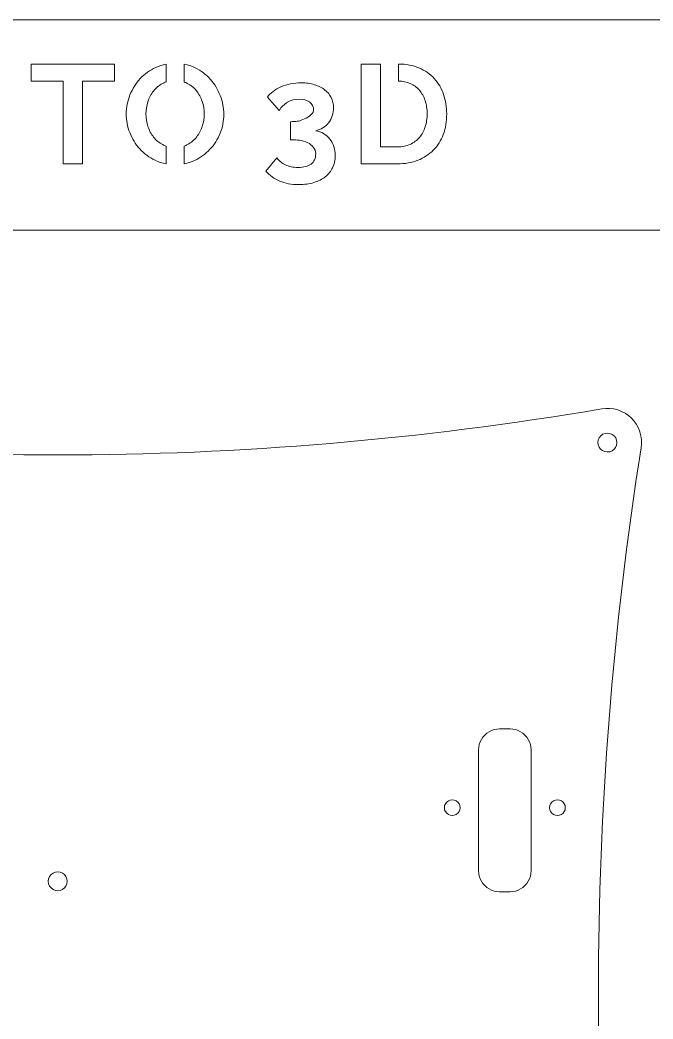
# Model space of a CAD drawing. Header units: millimetres. Extents: x -185 to 185, y -307 to 310.
# Drawn here: x -7.2 to 113.2, y -127.2 to 62.9 of the extents above; entities that cross this region are included whole.
import ezdxf

# ---------------------------------------------------------------- set-up
doc = ezdxf.new("R2010")
doc.units = ezdxf.units.MM
doc.header["$MEASUREMENT"] = 0
doc.layers.add('Layer 1', color=7, linetype='Continuous')
doc.layers.add('layer_1', color=7, linetype='Continuous')

msp = doc.modelspace()

# ---------------------------------------------------------------- linework, layer by layer
at = {"layer": 'Layer 1', "color": 250, "lineweight": 9}
msp.add_open_spline([(185.0211, -302.1421), (185.0211, -302.1421), (185.0211, 57.8579), (185.0211, 57.8579), (185.0211, 57.8579), (185.0211, 57.8579), (180.0211, 62.8579), (180.0211, 62.8579), (180.0211, 62.8579), (180.0211, 62.8579), (-179.9789, 62.8579), (-179.9789, 62.8579), (-179.9789, 62.8579), (-179.9789, 62.8579), (-184.9789, 57.8579), (-184.9789, 57.8579), (-184.9789, 57.8579), (-184.9789, 57.8579), (-184.9789, -302.3338), (-184.9789, -302.3338), (-184.9789, -302.3338), (-184.9789, -302.3338), (-179.9789, -307.1421), (-179.9789, -307.1421), (-179.9789, -307.1421), (-179.9789, -307.1421), (-159.9789, -307.1421), (-159.9789, -307.1421), (-159.9789, -307.1421), (-159.9789, -307.1421), (-157.9789, -305.1421), (-157.9789, -305.1421), (-157.9789, -305.1421), (-157.9789, -305.1421), (158.0211, -305.1421), (158.0211, -305.1421), (158.0211, -305.1421), (158.0211, -305.1421), (160.0211, -307.1421), (160.0211, -307.1421), (160.0211, -307.1421), (160.0211, -307.1421), (180.0211, -307.1421), (180.0211, -307.1421), (180.0211, -307.1421), (180.0211, -307.1421), (185.0211, -302.1421), (185.0211, -302.1421), (185.0211, -302.1421), (185.0211, -302.1421), (185.0211, -302.1421), (185.0211, -302.1421)], degree=3, knots=[0, 0, 0, 0, 0.07142857, 0.07142857, 0.07142857, 0.07142857, 0.14285714, 0.14285714, 0.14285714, 0.14285714, 0.21428571, 0.21428571, 0.21428571, 0.21428571, 0.28571429, 0.28571429, 0.28571429, 0.28571429, 0.35714286, 0.35714286, 0.35714286, 0.35714286, 0.42857143, 0.42857143, 0.42857143, 0.42857143, 0.5, 0.5, 0.5, 0.5, 0.57142857, 0.57142857, 0.57142857, 0.57142857, 0.64285714, 0.64285714, 0.64285714, 0.64285714, 0.71428571, 0.71428571, 0.71428571, 0.71428571, 0.78571429, 0.78571429, 0.78571429, 0.78571429, 0.85714286, 0.85714286, 0.85714286, 0.85714286, 1, 1, 1, 1], dxfattribs=at)
at = {"layer": 'layer_1', "color": 250, "lineweight": 9}
for points, knots in [([(10.7242, 51.241), (10.7242, 51.241), (4.6476, 51.241), (4.6476, 51.241), (4.6476, 51.241), (4.6476, 51.241), (4.6476, 35.4737), (4.6476, 35.4737), (4.6476, 35.4737), (4.6476, 35.4737), (0.9801, 35.4737), (0.9801, 35.4737), (0.9801, 35.4737), (0.9801, 35.4737), (0.9801, 51.241), (0.9801, 51.241), (0.9801, 51.241), (0.9801, 51.241), (-5.0966, 51.241), (-5.0966, 51.241), (-5.0966, 51.241), (-5.0966, 51.241), (-5.0966, 54.4801), (-5.0966, 54.4801), (-5.0966, 54.4801), (-5.0966, 54.4801), (10.7242, 54.4801), (10.7242, 54.4801), (10.7242, 54.4801), (10.7242, 54.4801), (10.7242, 51.241), (10.7242, 51.241)], [0, 0, 0, 0, 0.11111111, 0.11111111, 0.11111111, 0.11111111, 0.22222222, 0.22222222, 0.22222222, 0.22222222, 0.33333333, 0.33333333, 0.33333333, 0.33333333, 0.44444444, 0.44444444, 0.44444444, 0.44444444, 0.55555556, 0.55555556, 0.55555556, 0.55555556, 0.66666667, 0.66666667, 0.66666667, 0.66666667, 0.77777778, 0.77777778, 0.77777778, 0.77777778, 1, 1, 1, 1]), ([(20.5495, 35.484), (19.8052, 35.6166), (19.1045, 35.8407), (18.4472, 36.1564), (18.4472, 36.1564), (17.314, 36.7007), (16.3413, 37.4234), (15.5293, 38.3247), (15.5293, 38.3247), (14.7173, 39.2259), (14.0882, 40.2565), (13.6421, 41.4165), (13.6421, 41.4165), (13.1959, 42.5765), (12.9728, 43.7633), (12.9728, 44.9769), (12.9728, 44.9769), (12.9728, 46.244), (13.2093, 47.4576), (13.6823, 48.6176), (13.6823, 48.6176), (14.1552, 49.7776), (14.8065, 50.8038), (15.6364, 51.6961), (15.6364, 51.6961), (16.4662, 52.5884), (17.4523, 53.2978), (18.5944, 53.8243), (18.5944, 53.8243), (19.2169, 54.1113), (19.8687, 54.3201), (20.5495, 54.4506), (20.5495, 54.4506), (20.5495, 54.4506), (20.5495, 51.0582), (20.5495, 51.0582), (20.5495, 51.0582), (20.3169, 50.9803), (20.0935, 50.8851), (19.8794, 50.7725), (19.8794, 50.7725), (19.1834, 50.4067), (18.6034, 49.9248), (18.1394, 49.327), (18.1394, 49.327), (17.6754, 48.7291), (17.3229, 48.0509), (17.082, 47.2925), (17.082, 47.2925), (16.841, 46.534), (16.7206, 45.7622), (16.7206, 44.9769), (16.7206, 44.9769), (16.7206, 44.156), (16.8455, 43.3618), (17.0954, 42.5944), (17.0954, 42.5944), (17.3452, 41.827), (17.7066, 41.1489), (18.1795, 40.56), (18.1795, 40.56), (18.6525, 39.971), (19.2325, 39.4981), (19.9196, 39.1411), (19.9196, 39.1411), (20.1215, 39.0362), (20.3314, 38.9468), (20.5495, 38.8727), (20.5495, 38.8727), (20.5495, 38.8727), (20.5495, 35.484), (20.5495, 35.484)], [0, 0, 0, 0, 0.05263158, 0.05263158, 0.05263158, 0.05263158, 0.10526316, 0.10526316, 0.10526316, 0.10526316, 0.15789474, 0.15789474, 0.15789474, 0.15789474, 0.21052632, 0.21052632, 0.21052632, 0.21052632, 0.26315789, 0.26315789, 0.26315789, 0.26315789, 0.31578947, 0.31578947, 0.31578947, 0.31578947, 0.36842105, 0.36842105, 0.36842105, 0.36842105, 0.42105263, 0.42105263, 0.42105263, 0.42105263, 0.47368421, 0.47368421, 0.47368421, 0.47368421, 0.52631579, 0.52631579, 0.52631579, 0.52631579, 0.57894737, 0.57894737, 0.57894737, 0.57894737, 0.63157895, 0.63157895, 0.63157895, 0.63157895, 0.68421053, 0.68421053, 0.68421053, 0.68421053, 0.73684211, 0.73684211, 0.73684211, 0.73684211, 0.78947368, 0.78947368, 0.78947368, 0.78947368, 0.84210526, 0.84210526, 0.84210526, 0.84210526, 0.89473684, 0.89473684, 0.89473684, 0.89473684, 1, 1, 1, 1]), ([(23.9915, 54.4637), (24.7267, 54.3265), (25.4217, 54.0955), (26.0765, 53.7707), (26.0765, 53.7707), (27.2098, 53.2086), (28.1779, 52.4724), (28.9811, 51.5622), (28.9811, 51.5622), (29.7841, 50.6521), (30.4088, 49.617), (30.8549, 48.457), (30.8549, 48.457), (31.3011, 47.297), (31.5242, 46.1191), (31.5242, 44.9234), (31.5242, 44.9234), (31.5242, 43.6563), (31.2922, 42.4472), (30.8281, 41.2961), (30.8281, 41.2961), (30.3642, 40.145), (29.7217, 39.1278), (28.9007, 38.2443), (28.9007, 38.2443), (28.0798, 37.361), (27.0983, 36.656), (25.9561, 36.1296), (25.9561, 36.1296), (25.3307, 35.8413), (24.6758, 35.632), (23.9915, 35.5015), (23.9915, 35.5015), (23.9915, 35.5015), (23.9915, 38.877), (23.9915, 38.877), (23.9915, 38.877), (24.2137, 38.9534), (24.4269, 39.0458), (24.631, 39.1545), (24.631, 39.1545), (25.3181, 39.5204), (25.8981, 40.0067), (26.371, 40.6135), (26.371, 40.6135), (26.8439, 41.2202), (27.2009, 41.9029), (27.4418, 42.6614), (27.4418, 42.6614), (27.6827, 43.4198), (27.8032, 44.1917), (27.8032, 44.9769), (27.8032, 44.9769), (27.8032, 45.7978), (27.6738, 46.592), (27.415, 47.3594), (27.415, 47.3594), (27.1563, 48.1268), (26.7904, 48.805), (26.3175, 49.3939), (26.3175, 49.3939), (25.8446, 49.9828), (25.2646, 50.4513), (24.5775, 50.7993), (24.5775, 50.7993), (24.3886, 50.895), (24.1932, 50.9775), (23.9915, 51.0469), (23.9915, 51.0469), (23.9915, 51.0469), (23.9915, 54.4637), (23.9915, 54.4637)], [0, 0, 0, 0, 0.05263158, 0.05263158, 0.05263158, 0.05263158, 0.10526316, 0.10526316, 0.10526316, 0.10526316, 0.15789474, 0.15789474, 0.15789474, 0.15789474, 0.21052632, 0.21052632, 0.21052632, 0.21052632, 0.26315789, 0.26315789, 0.26315789, 0.26315789, 0.31578947, 0.31578947, 0.31578947, 0.31578947, 0.36842105, 0.36842105, 0.36842105, 0.36842105, 0.42105263, 0.42105263, 0.42105263, 0.42105263, 0.47368421, 0.47368421, 0.47368421, 0.47368421, 0.52631579, 0.52631579, 0.52631579, 0.52631579, 0.57894737, 0.57894737, 0.57894737, 0.57894737, 0.63157895, 0.63157895, 0.63157895, 0.63157895, 0.68421053, 0.68421053, 0.68421053, 0.68421053, 0.73684211, 0.73684211, 0.73684211, 0.73684211, 0.78947368, 0.78947368, 0.78947368, 0.78947368, 0.84210526, 0.84210526, 0.84210526, 0.84210526, 0.89473684, 0.89473684, 0.89473684, 0.89473684, 1, 1, 1, 1]), ([(57.6512, 35.4737), (57.6512, 35.4737), (57.6512, 54.4801), (57.6512, 54.4801), (57.6512, 54.4801), (57.6512, 54.4801), (61.3455, 54.4801), (61.3455, 54.4801), (61.3455, 54.4801), (61.3455, 54.4801), (61.3455, 51.241), (61.3455, 51.241), (61.3455, 51.241), (61.3455, 51.241), (61.3455, 50.8073), (61.3455, 50.8073), (61.3455, 50.8073), (61.3455, 50.8073), (61.3455, 38.7128), (61.3455, 38.7128), (61.3455, 38.7128), (61.3455, 38.7128), (64.5578, 38.7128), (64.5578, 38.7128), (64.5578, 38.7128), (65.468, 38.7128), (66.2755, 38.8735), (66.9804, 39.1947), (66.9804, 39.1947), (67.6854, 39.5159), (68.2743, 39.9576), (68.7473, 40.5197), (68.7473, 40.5197), (69.2202, 41.082), (69.5815, 41.7467), (69.8314, 42.5141), (69.8314, 42.5141), (70.0813, 43.2815), (70.2062, 44.1113), (70.2062, 45.0037), (70.2062, 45.0037), (70.2062, 45.9138), (70.0813, 46.7527), (69.8314, 47.5201), (69.8314, 47.5201), (69.5815, 48.2875), (69.2157, 48.9477), (68.7339, 49.501), (68.7339, 49.501), (68.252, 50.0542), (67.6586, 50.4825), (66.9537, 50.7859), (66.9537, 50.7859), (66.3098, 51.063), (65.5877, 51.2135), (64.7875, 51.2375), (64.7875, 51.2375), (64.7875, 51.2375), (64.7875, 54.4783), (64.7875, 54.4783), (64.7875, 54.4783), (66.245, 54.4547), (67.5292, 54.2055), (68.6401, 53.7306), (68.6401, 53.7306), (69.8091, 53.2309), (70.7862, 52.5527), (71.5715, 51.6961), (71.5715, 51.6961), (72.3567, 50.8395), (72.9456, 49.8356), (73.3383, 48.6845), (73.3383, 48.6845), (73.7309, 47.5334), (73.9272, 46.3065), (73.9272, 45.0037), (73.9272, 45.0037), (73.9272, 43.5582), (73.7086, 42.2509), (73.2713, 41.082), (73.2713, 41.082), (72.8341, 39.913), (72.205, 38.9136), (71.3841, 38.0838), (71.3841, 38.0838), (70.5632, 37.2539), (69.5771, 36.6114), (68.426, 36.1564), (68.426, 36.1564), (67.2749, 35.7013), (65.9855, 35.4737), (64.5578, 35.4737), (64.5578, 35.4737), (64.5578, 35.4737), (57.6512, 35.4737), (57.6512, 35.4737)], [0, 0, 0, 0, 0.04, 0.04, 0.04, 0.04, 0.08, 0.08, 0.08, 0.08, 0.12, 0.12, 0.12, 0.12, 0.16, 0.16, 0.16, 0.16, 0.2, 0.2, 0.2, 0.2, 0.24, 0.24, 0.24, 0.24, 0.28, 0.28, 0.28, 0.28, 0.32, 0.32, 0.32, 0.32, 0.36, 0.36, 0.36, 0.36, 0.4, 0.4, 0.4, 0.4, 0.44, 0.44, 0.44, 0.44, 0.48, 0.48, 0.48, 0.48, 0.52, 0.52, 0.52, 0.52, 0.56, 0.56, 0.56, 0.56, 0.6, 0.6, 0.6, 0.6, 0.64, 0.64, 0.64, 0.64, 0.68, 0.68, 0.68, 0.68, 0.72, 0.72, 0.72, 0.72, 0.76, 0.76, 0.76, 0.76, 0.8, 0.8, 0.8, 0.8, 0.84, 0.84, 0.84, 0.84, 0.88, 0.88, 0.88, 0.88, 0.92, 0.92, 0.92, 0.92, 1, 1, 1, 1]), ([(49.0046, 41.7913), (50.1111, 41.595), (51.0079, 41.0641), (51.695, 40.1985), (51.695, 40.1985), (52.3821, 39.333), (52.7256, 38.2756), (52.7256, 37.0263), (52.7256, 37.0263), (52.7256, 36.1875), (52.5606, 35.4291), (52.2304, 34.7509), (52.2304, 34.7509), (51.9002, 34.0728), (51.4362, 33.4972), (50.8383, 33.0243), (50.8383, 33.0243), (50.2405, 32.5514), (49.5133, 32.1855), (48.6566, 31.9267), (48.6566, 31.9267), (47.8, 31.668), (46.8363, 31.5386), (45.7655, 31.5386), (45.7655, 31.5386), (44.4092, 31.5386), (43.209, 31.7572), (42.1651, 32.1945), (42.1651, 32.1945), (41.121, 32.6317), (40.251, 33.2697), (39.555, 34.1084), (39.555, 34.1084), (39.555, 34.1084), (41.5895, 36.6516), (41.5895, 36.6516), (41.5895, 36.6516), (42.0535, 36.0626), (42.6067, 35.6076), (43.2492, 35.2864), (43.2492, 35.2864), (43.8917, 34.9651), (44.6947, 34.8045), (45.6585, 34.8045), (45.6585, 34.8045), (46.7471, 34.8045), (47.5769, 35.0186), (48.148, 35.4469), (48.148, 35.4469), (48.7191, 35.8753), (49.0046, 36.5355), (49.0046, 37.4279), (49.0046, 37.4279), (49.0046, 38.3559), (48.2605, 39.1021), (47.5248, 39.4817), (47.5248, 39.4817), (46.3562, 40.0845), (45.5726, 40.0242), (44.2476, 40.0242), (44.2476, 40.0242), (44.2476, 40.0242), (44.2414, 43.4915), (44.2414, 43.4915), (44.2414, 43.4915), (45.3007, 43.5943), (45.6465, 43.4777), (46.5869, 43.9142), (46.5869, 43.9142), (47.2943, 44.2425), (48.4948, 44.8081), (48.5764, 45.6193), (48.5764, 45.6193), (48.6496, 46.3474), (48.3265, 46.8954), (47.8268, 47.2523), (47.8268, 47.2523), (47.3271, 47.6093), (46.6757, 47.7877), (45.8726, 47.7877), (45.8726, 47.7877), (45.0517, 47.7877), (44.3155, 47.6003), (43.6641, 47.2256), (43.6641, 47.2256), (43.0127, 46.8508), (42.4818, 46.3243), (42.0713, 45.6461), (42.0713, 45.6461), (42.0713, 45.6461), (39.8227, 48.1625), (39.8227, 48.1625), (39.8227, 48.1625), (40.0904, 48.573), (40.4473, 48.9433), (40.8935, 49.2735), (40.8935, 49.2735), (41.3396, 49.6036), (41.8438, 49.8891), (42.406, 50.13), (42.406, 50.13), (42.9681, 50.371), (43.5794, 50.5584), (44.2397, 50.6922), (44.2397, 50.6922), (44.9, 50.8261), (45.5782, 50.893), (46.2742, 50.893), (46.2742, 50.893), (47.1843, 50.893), (48.0142, 50.777), (48.7637, 50.545), (48.7637, 50.545), (49.5133, 50.313), (50.1602, 49.9918), (50.7045, 49.5812), (50.7045, 49.5812), (51.2489, 49.1708), (51.6682, 48.6756), (51.9627, 48.0955), (51.9627, 48.0955), (52.2571, 47.5156), (52.4044, 46.8686), (52.4044, 46.1548), (52.4044, 46.1548), (52.4044, 45.6193), (52.324, 45.1108), (52.1635, 44.6289), (52.1635, 44.6289), (52.0028, 44.1471), (51.7709, 43.7098), (51.4675, 43.3172), (51.4675, 43.3172), (51.164, 42.9246), (50.8027, 42.5944), (50.3833, 42.3267), (50.3833, 42.3267), (49.9639, 42.059), (49.5043, 41.8805), (49.0046, 41.7913)], [0, 0, 0, 0, 0.02777778, 0.02777778, 0.02777778, 0.02777778, 0.05555556, 0.05555556, 0.05555556, 0.05555556, 0.08333333, 0.08333333, 0.08333333, 0.08333333, 0.11111111, 0.11111111, 0.11111111, 0.11111111, 0.13888889, 0.13888889, 0.13888889, 0.13888889, 0.16666667, 0.16666667, 0.16666667, 0.16666667, 0.19444444, 0.19444444, 0.19444444, 0.19444444, 0.22222222, 0.22222222, 0.22222222, 0.22222222, 0.25, 0.25, 0.25, 0.25, 0.27777778, 0.27777778, 0.27777778, 0.27777778, 0.30555556, 0.30555556, 0.30555556, 0.30555556, 0.33333333, 0.33333333, 0.33333333, 0.33333333, 0.36111111, 0.36111111, 0.36111111, 0.36111111, 0.38888889, 0.38888889, 0.38888889, 0.38888889, 0.41666667, 0.41666667, 0.41666667, 0.41666667, 0.44444444, 0.44444444, 0.44444444, 0.44444444, 0.47222222, 0.47222222, 0.47222222, 0.47222222, 0.5, 0.5, 0.5, 0.5, 0.52777778, 0.52777778, 0.52777778, 0.52777778, 0.55555556, 0.55555556, 0.55555556, 0.55555556, 0.58333333, 0.58333333, 0.58333333, 0.58333333, 0.61111111, 0.61111111, 0.61111111, 0.61111111, 0.63888889, 0.63888889, 0.63888889, 0.63888889, 0.66666667, 0.66666667, 0.66666667, 0.66666667, 0.69444444, 0.69444444, 0.69444444, 0.69444444, 0.72222222, 0.72222222, 0.72222222, 0.72222222, 0.75, 0.75, 0.75, 0.75, 0.77777778, 0.77777778, 0.77777778, 0.77777778, 0.80555556, 0.80555556, 0.80555556, 0.80555556, 0.83333333, 0.83333333, 0.83333333, 0.83333333, 0.86111111, 0.86111111, 0.86111111, 0.86111111, 0.88888889, 0.88888889, 0.88888889, 0.88888889, 0.91666667, 0.91666667, 0.91666667, 0.91666667, 0.94444444, 0.94444444, 0.94444444, 0.94444444, 1, 1, 1, 1]), ([(130.0211, -262.1421), (130.0211, -262.1421), (125.0211, -267.1421), (125.0211, -267.1421), (125.0211, -267.1421), (125.0211, -267.1421), (95.0211, -267.1421), (95.0211, -267.1421), (95.0211, -267.1421), (95.0211, -267.1421), (90.0211, -272.1421), (90.0211, -272.1421), (90.0211, -272.1421), (90.0211, -272.1421), (90.0211, -287.2076), (90.0211, -287.2076), (90.0211, -287.2076), (90.0211, -287.2076), (89.8591, -288.4384), (89.8591, -288.4384), (89.8591, -288.4384), (89.8591, -288.4384), (89.3587, -289.6464), (89.3587, -289.6464), (89.3587, -289.6464), (89.3587, -289.6464), (88.5627, -290.6837), (88.5627, -290.6837), (88.5627, -290.6837), (88.5627, -290.6837), (87.5254, -291.4797), (87.5254, -291.4797), (87.5254, -291.4797), (87.5254, -291.4797), (86.3174, -291.98), (86.3174, -291.98), (86.3174, -291.98), (86.3174, -291.98), (85.0211, -292.1507), (85.0211, -292.1507), (85.0211, -292.1507), (85.0211, -292.1507), (83.7248, -291.98), (83.7248, -291.98), (83.7248, -291.98), (83.7248, -291.98), (82.5168, -291.4797), (82.5168, -291.4797), (82.5168, -291.4797), (82.5168, -291.4797), (81.4795, -290.6837), (81.4795, -290.6837), (81.4795, -290.6837), (81.4795, -290.6837), (80.6835, -289.6464), (80.6835, -289.6464), (80.6835, -289.6464), (80.6835, -289.6464), (80.1831, -288.4384), (80.1831, -288.4384), (80.1831, -288.4384), (80.1831, -288.4384), (80.0211, -287.2076), (80.0211, -287.2076), (80.0211, -287.2076), (80.0211, -287.2076), (80.0211, -272.1421), (80.0211, -272.1421), (80.0211, -272.1421), (80.0211, -272.1421), (75.0211, -267.1421), (75.0211, -267.1421), (75.0211, -267.1421), (75.0211, -267.1421), (30.0211, -267.1421), (30.0211, -267.1421), (30.0211, -267.1421), (30.0211, -267.1421), (5.0211, -292.1421), (5.0211, -292.1421), (5.0211, -292.1421), (5.0211, -292.1421), (-4.9789, -292.1421), (-4.9789, -292.1421), (-4.9789, -292.1421), (-4.9789, -292.1421), (-29.9789, -267.1421), (-29.9789, -267.1421), (-29.9789, -267.1421), (-29.9789, -267.1421), (-74.9789, -267.1421), (-74.9789, -267.1421), (-74.9789, -267.1421), (-74.9789, -267.1421), (-79.9789, -272.1421), (-79.9789, -272.1421), (-79.9789, -272.1421), (-79.9789, -272.1421), (-79.9789, -287.2076), (-79.9789, -287.2076), (-79.9789, -287.2076), (-79.9789, -287.2076), (-80.1409, -288.4384), (-80.1409, -288.4384), (-80.1409, -288.4384), (-80.1409, -288.4384), (-80.6413, -289.6464), (-80.6413, -289.6464), (-80.6413, -289.6464), (-80.6413, -289.6464), (-81.4372, -290.6837), (-81.4372, -290.6837), (-81.4372, -290.6837), (-81.4372, -290.6837), (-82.4746, -291.4797), (-82.4746, -291.4797), (-82.4746, -291.4797), (-82.4746, -291.4797), (-83.6825, -291.98), (-83.6825, -291.98), (-83.6825, -291.98), (-83.6825, -291.98), (-84.9789, -292.1507), (-84.9789, -292.1507), (-84.9789, -292.1507), (-84.9789, -292.1507), (-86.2752, -291.98), (-86.2752, -291.98), (-86.2752, -291.98), (-86.2752, -291.98), (-87.4832, -291.4797), (-87.4832, -291.4797), (-87.4832, -291.4797), (-87.4832, -291.4797), (-88.5205, -290.6837), (-88.5205, -290.6837), (-88.5205, -290.6837), (-88.5205, -290.6837), (-89.3165, -289.6464), (-89.3165, -289.6464), (-89.3165, -289.6464), (-89.3165, -289.6464), (-89.8168, -288.4384), (-89.8168, -288.4384), (-89.8168, -288.4384), (-89.8168, -288.4384), (-89.9789, -287.2076), (-89.9789, -287.2076), (-89.9789, -287.2076), (-89.9789, -287.2076), (-89.9789, -272.1421), (-89.9789, -272.1421), (-89.9789, -272.1421), (-89.9789, -272.1421), (-94.9789, -267.1421), (-94.9789, -267.1421), (-94.9789, -267.1421), (-94.9789, -267.1421), (-124.9789, -267.1421), (-124.9789, -267.1421), (-124.9789, -267.1421), (-124.9789, -267.1421), (-129.9789, -262.1421), (-129.9789, -262.1421), (-129.9789, -262.1421), (-129.9789, -262.1421), (-129.9789, 17.8579), (-129.9789, 17.8579), (-129.9789, 17.8579), (-129.9789, 17.8579), (-124.9789, 22.8579), (-124.9789, 22.8579), (-124.9789, 22.8579), (-124.9789, 22.8579), (125.0211, 22.8579), (125.0211, 22.8579), (125.0211, 22.8579), (125.0211, 22.8579), (130.0211, 17.8579), (130.0211, 17.8579), (130.0211, 17.8579), (130.0211, 17.8579), (130.0211, -262.1421), (130.0211, -262.1421), (130.0211, -262.1421), (130.0211, -262.1421), (130.0211, -262.1421), (130.0211, -262.1421)], [0, 0, 0, 0, 0.02083333, 0.02083333, 0.02083333, 0.02083333, 0.04166667, 0.04166667, 0.04166667, 0.04166667, 0.0625, 0.0625, 0.0625, 0.0625, 0.08333333, 0.08333333, 0.08333333, 0.08333333, 0.10416667, 0.10416667, 0.10416667, 0.10416667, 0.125, 0.125, 0.125, 0.125, 0.14583333, 0.14583333, 0.14583333, 0.14583333, 0.16666667, 0.16666667, 0.16666667, 0.16666667, 0.1875, 0.1875, 0.1875, 0.1875, 0.20833333, 0.20833333, 0.20833333, 0.20833333, 0.22916667, 0.22916667, 0.22916667, 0.22916667, 0.25, 0.25, 0.25, 0.25, 0.27083333, 0.27083333, 0.27083333, 0.27083333, 0.29166667, 0.29166667, 0.29166667, 0.29166667, 0.3125, 0.3125, 0.3125, 0.3125, 0.33333333, 0.33333333, 0.33333333, 0.33333333, 0.35416667, 0.35416667, 0.35416667, 0.35416667, 0.375, 0.375, 0.375, 0.375, 0.39583333, 0.39583333, 0.39583333, 0.39583333, 0.41666667, 0.41666667, 0.41666667, 0.41666667, 0.4375, 0.4375, 0.4375, 0.4375, 0.45833333, 0.45833333, 0.45833333, 0.45833333, 0.47916667, 0.47916667, 0.47916667, 0.47916667, 0.5, 0.5, 0.5, 0.5, 0.52083333, 0.52083333, 0.52083333, 0.52083333, 0.54166667, 0.54166667, 0.54166667, 0.54166667, 0.5625, 0.5625, 0.5625, 0.5625, 0.58333333, 0.58333333, 0.58333333, 0.58333333, 0.60416667, 0.60416667, 0.60416667, 0.60416667, 0.625, 0.625, 0.625, 0.625, 0.64583333, 0.64583333, 0.64583333, 0.64583333, 0.66666667, 0.66666667, 0.66666667, 0.66666667, 0.6875, 0.6875, 0.6875, 0.6875, 0.70833333, 0.70833333, 0.70833333, 0.70833333, 0.72916667, 0.72916667, 0.72916667, 0.72916667, 0.75, 0.75, 0.75, 0.75, 0.77083333, 0.77083333, 0.77083333, 0.77083333, 0.79166667, 0.79166667, 0.79166667, 0.79166667, 0.8125, 0.8125, 0.8125, 0.8125, 0.83333333, 0.83333333, 0.83333333, 0.83333333, 0.85416667, 0.85416667, 0.85416667, 0.85416667, 0.875, 0.875, 0.875, 0.875, 0.89583333, 0.89583333, 0.89583333, 0.89583333, 0.91666667, 0.91666667, 0.91666667, 0.91666667, 0.9375, 0.9375, 0.9375, 0.9375, 0.95833333, 0.95833333, 0.95833333, 0.95833333, 1, 1, 1, 1]), ([(110.9197, -225.5295), (100.0595, -156.9752), (100.0617, -87.118), (110.9197, -18.5634), (110.9197, -18.5634), (111.2471, -16.494), (110.5589, -14.3951), (109.0683, -12.9228), (109.0683, -12.9228), (107.5777, -11.4504), (105.4711, -10.7862), (103.4058, -11.1391), (103.4058, -11.1391), (34.9642, -22.8252), (-34.986, -22.8157), (-103.4258, -11.1186), (-103.4258, -11.1186), (-105.5097, -10.7628), (-107.6349, -11.4407), (-109.1264, -12.9388), (-109.1264, -12.9388), (-110.618, -14.4369), (-111.2885, -16.5645), (-110.9236, -18.6467), (-110.9236, -18.6467), (-98.9461, -87.0448), (-98.9488, -157.0268), (-110.9236, -225.4253), (-110.9236, -225.4253), (-111.2874, -227.5056), (-110.6199, -229.6314), (-109.1308, -231.1289), (-109.1308, -231.1289), (-107.6417, -232.6264), (-105.5202, -233.3078), (-103.4379, -232.9555), (-103.4379, -232.9555), (-34.9793, -221.3859), (34.9576, -221.3884), (103.4167, -232.9555), (103.4167, -232.9555), (105.4807, -233.304), (107.5847, -232.6389), (109.0722, -231.1662), (109.0722, -231.1662), (110.5597, -229.6935), (111.2475, -227.5968), (110.9197, -225.5295), (110.9197, -225.5295), (110.9197, -225.5295), (110.9197, -225.5295), (110.9197, -225.5295)], [0, 0, 0, 0, 0.07142857, 0.07142857, 0.07142857, 0.07142857, 0.14285714, 0.14285714, 0.14285714, 0.14285714, 0.21428571, 0.21428571, 0.21428571, 0.21428571, 0.28571429, 0.28571429, 0.28571429, 0.28571429, 0.35714286, 0.35714286, 0.35714286, 0.35714286, 0.42857143, 0.42857143, 0.42857143, 0.42857143, 0.5, 0.5, 0.5, 0.5, 0.57142857, 0.57142857, 0.57142857, 0.57142857, 0.64285714, 0.64285714, 0.64285714, 0.64285714, 0.71428571, 0.71428571, 0.71428571, 0.71428571, 0.78571429, 0.78571429, 0.78571429, 0.78571429, 0.85714286, 0.85714286, 0.85714286, 0.85714286, 1, 1, 1, 1]), ([(106.0685, -16.6639), (106.0685, -16.6639), (106.2435, -17.1), (106.2435, -17.1), (106.2435, -17.1), (106.2435, -17.1), (106.2996, -17.5666), (106.2996, -17.5666), (106.2996, -17.5666), (106.2996, -17.5666), (106.233, -18.0317), (106.233, -18.0317), (106.233, -18.0317), (106.233, -18.0317), (106.0484, -18.4638), (106.0484, -18.4638), (106.0484, -18.4638), (106.0484, -18.4638), (105.7582, -18.8334), (105.7582, -18.8334), (105.7582, -18.8334), (105.7582, -18.8334), (105.3822, -19.1153), (105.3822, -19.1153), (105.3822, -19.1153), (105.3822, -19.1153), (104.9461, -19.2902), (104.9461, -19.2902), (104.9461, -19.2902), (104.9461, -19.2902), (104.4796, -19.3463), (104.4796, -19.3463), (104.4796, -19.3463), (104.4796, -19.3463), (104.0144, -19.2798), (104.0144, -19.2798), (104.0144, -19.2798), (104.0144, -19.2798), (103.5823, -19.0951), (103.5823, -19.0951), (103.5823, -19.0951), (103.5823, -19.0951), (103.2128, -18.8049), (103.2128, -18.8049), (103.2128, -18.8049), (103.2128, -18.8049), (102.9309, -18.429), (102.9309, -18.429), (102.9309, -18.429), (102.9309, -18.429), (102.7559, -17.9929), (102.7559, -17.9929), (102.7559, -17.9929), (102.7559, -17.9929), (102.6998, -17.5263), (102.6998, -17.5263), (102.6998, -17.5263), (102.6998, -17.5263), (102.7664, -17.0612), (102.7664, -17.0612), (102.7664, -17.0612), (102.7664, -17.0612), (102.951, -16.6291), (102.951, -16.6291), (102.951, -16.6291), (102.951, -16.6291), (103.2412, -16.2595), (103.2412, -16.2595), (103.2412, -16.2595), (103.2412, -16.2595), (103.6172, -15.9776), (103.6172, -15.9776), (103.6172, -15.9776), (103.6172, -15.9776), (104.0533, -15.8027), (104.0533, -15.8027), (104.0533, -15.8027), (104.0533, -15.8027), (104.5198, -15.7466), (104.5198, -15.7466), (104.5198, -15.7466), (104.5198, -15.7466), (104.985, -15.8131), (104.985, -15.8131), (104.985, -15.8131), (104.985, -15.8131), (105.4171, -15.9978), (105.4171, -15.9978), (105.4171, -15.9978), (105.4171, -15.9978), (105.7866, -16.288), (105.7866, -16.288), (105.7866, -16.288), (105.7866, -16.288), (106.0685, -16.6639), (106.0685, -16.6639), (106.0685, -16.6639), (106.0685, -16.6639), (106.0685, -16.6639), (106.0685, -16.6639)], [0, 0, 0, 0, 0.03846154, 0.03846154, 0.03846154, 0.03846154, 0.07692308, 0.07692308, 0.07692308, 0.07692308, 0.11538462, 0.11538462, 0.11538462, 0.11538462, 0.15384615, 0.15384615, 0.15384615, 0.15384615, 0.19230769, 0.19230769, 0.19230769, 0.19230769, 0.23076923, 0.23076923, 0.23076923, 0.23076923, 0.26923077, 0.26923077, 0.26923077, 0.26923077, 0.30769231, 0.30769231, 0.30769231, 0.30769231, 0.34615385, 0.34615385, 0.34615385, 0.34615385, 0.38461538, 0.38461538, 0.38461538, 0.38461538, 0.42307692, 0.42307692, 0.42307692, 0.42307692, 0.46153846, 0.46153846, 0.46153846, 0.46153846, 0.5, 0.5, 0.5, 0.5, 0.53846154, 0.53846154, 0.53846154, 0.53846154, 0.57692308, 0.57692308, 0.57692308, 0.57692308, 0.61538462, 0.61538462, 0.61538462, 0.61538462, 0.65384615, 0.65384615, 0.65384615, 0.65384615, 0.69230769, 0.69230769, 0.69230769, 0.69230769, 0.73076923, 0.73076923, 0.73076923, 0.73076923, 0.76923077, 0.76923077, 0.76923077, 0.76923077, 0.80769231, 0.80769231, 0.80769231, 0.80769231, 0.84615385, 0.84615385, 0.84615385, 0.84615385, 0.88461538, 0.88461538, 0.88461538, 0.88461538, 0.92307692, 0.92307692, 0.92307692, 0.92307692, 1, 1, 1, 1]), ([(88.4244, -72.8626), (88.4244, -72.8626), (88.8177, -73.2076), (88.8177, -73.2076), (88.8177, -73.2076), (88.8177, -73.2076), (89.1627, -73.601), (89.1627, -73.601), (89.1627, -73.601), (89.1627, -73.601), (89.4534, -74.0361), (89.4534, -74.0361), (89.4534, -74.0361), (89.4534, -74.0361), (89.6848, -74.5053), (89.6848, -74.5053), (89.6848, -74.5053), (89.6848, -74.5053), (89.853, -75.0008), (89.853, -75.0008), (89.853, -75.0008), (89.853, -75.0008), (89.9551, -75.514), (89.9551, -75.514), (89.9551, -75.514), (89.9551, -75.514), (89.9893, -76.0361), (89.9893, -76.0361), (89.9893, -76.0361), (89.9893, -76.0361), (89.9893, -99.0361), (89.9893, -99.0361), (89.9893, -99.0361), (89.9893, -99.0361), (89.9551, -99.5582), (89.9551, -99.5582), (89.9551, -99.5582), (89.9551, -99.5582), (89.853, -100.0713), (89.853, -100.0713), (89.853, -100.0713), (89.853, -100.0713), (89.6848, -100.5668), (89.6848, -100.5668), (89.6848, -100.5668), (89.6848, -100.5668), (89.4534, -101.0361), (89.4534, -101.0361), (89.4534, -101.0361), (89.4534, -101.0361), (89.1627, -101.4711), (89.1627, -101.4711), (89.1627, -101.4711), (89.1627, -101.4711), (88.8177, -101.8645), (88.8177, -101.8645), (88.8177, -101.8645), (88.8177, -101.8645), (88.4244, -102.2095), (88.4244, -102.2095), (88.4244, -102.2095), (88.4244, -102.2095), (87.9893, -102.5002), (87.9893, -102.5002), (87.9893, -102.5002), (87.9893, -102.5002), (87.5201, -102.7316), (87.5201, -102.7316), (87.5201, -102.7316), (87.5201, -102.7316), (87.0246, -102.8998), (87.0246, -102.8998), (87.0246, -102.8998), (87.0246, -102.8998), (86.5114, -103.0018), (86.5114, -103.0018), (86.5114, -103.0018), (86.5114, -103.0018), (85.9893, -103.0361), (85.9893, -103.0361), (85.9893, -103.0361), (85.9893, -103.0361), (83.9893, -103.0361), (83.9893, -103.0361), (83.9893, -103.0361), (83.9893, -103.0361), (83.4672, -103.0018), (83.4672, -103.0018), (83.4672, -103.0018), (83.4672, -103.0018), (82.954, -102.8998), (82.954, -102.8998), (82.954, -102.8998), (82.954, -102.8998), (82.4586, -102.7316), (82.4586, -102.7316), (82.4586, -102.7316), (82.4586, -102.7316), (81.9893, -102.5002), (81.9893, -102.5002), (81.9893, -102.5002), (81.9893, -102.5002), (81.5543, -102.2095), (81.5543, -102.2095), (81.5543, -102.2095), (81.5543, -102.2095), (81.1609, -101.8645), (81.1609, -101.8645), (81.1609, -101.8645), (81.1609, -101.8645), (80.8159, -101.4711), (80.8159, -101.4711), (80.8159, -101.4711), (80.8159, -101.4711), (80.5252, -101.0361), (80.5252, -101.0361), (80.5252, -101.0361), (80.5252, -101.0361), (80.2938, -100.5668), (80.2938, -100.5668), (80.2938, -100.5668), (80.2938, -100.5668), (80.1256, -100.0713), (80.1256, -100.0713), (80.1256, -100.0713), (80.1256, -100.0713), (80.0235, -99.5582), (80.0235, -99.5582), (80.0235, -99.5582), (80.0235, -99.5582), (79.9893, -99.0361), (79.9893, -99.0361), (79.9893, -99.0361), (79.9893, -99.0361), (79.9893, -76.0361), (79.9893, -76.0361), (79.9893, -76.0361), (79.9893, -76.0361), (80.0235, -75.514), (80.0235, -75.514), (80.0235, -75.514), (80.0235, -75.514), (80.1256, -75.0008), (80.1256, -75.0008), (80.1256, -75.0008), (80.1256, -75.0008), (80.2938, -74.5053), (80.2938, -74.5053), (80.2938, -74.5053), (80.2938, -74.5053), (80.5252, -74.0361), (80.5252, -74.0361), (80.5252, -74.0361), (80.5252, -74.0361), (80.8159, -73.601), (80.8159, -73.601), (80.8159, -73.601), (80.8159, -73.601), (81.1609, -73.2076), (81.1609, -73.2076), (81.1609, -73.2076), (81.1609, -73.2076), (81.5543, -72.8626), (81.5543, -72.8626), (81.5543, -72.8626), (81.5543, -72.8626), (81.9893, -72.572), (81.9893, -72.572), (81.9893, -72.572), (81.9893, -72.572), (82.4586, -72.3405), (82.4586, -72.3405), (82.4586, -72.3405), (82.4586, -72.3405), (82.954, -72.1724), (82.954, -72.1724), (82.954, -72.1724), (82.954, -72.1724), (83.4672, -72.0703), (83.4672, -72.0703), (83.4672, -72.0703), (83.4672, -72.0703), (83.9893, -72.0361), (83.9893, -72.0361), (83.9893, -72.0361), (83.9893, -72.0361), (85.9893, -72.0361), (85.9893, -72.0361), (85.9893, -72.0361), (85.9893, -72.0361), (86.5114, -72.0703), (86.5114, -72.0703), (86.5114, -72.0703), (86.5114, -72.0703), (87.0246, -72.1724), (87.0246, -72.1724), (87.0246, -72.1724), (87.0246, -72.1724), (87.5201, -72.3405), (87.5201, -72.3405), (87.5201, -72.3405), (87.5201, -72.3405), (87.9893, -72.572), (87.9893, -72.572), (87.9893, -72.572), (87.9893, -72.572), (88.4244, -72.8626), (88.4244, -72.8626), (88.4244, -72.8626), (88.4244, -72.8626), (88.4244, -72.8626), (88.4244, -72.8626)], [0, 0, 0, 0, 0.01851852, 0.01851852, 0.01851852, 0.01851852, 0.03703704, 0.03703704, 0.03703704, 0.03703704, 0.05555556, 0.05555556, 0.05555556, 0.05555556, 0.07407407, 0.07407407, 0.07407407, 0.07407407, 0.09259259, 0.09259259, 0.09259259, 0.09259259, 0.11111111, 0.11111111, 0.11111111, 0.11111111, 0.12962963, 0.12962963, 0.12962963, 0.12962963, 0.14814815, 0.14814815, 0.14814815, 0.14814815, 0.16666667, 0.16666667, 0.16666667, 0.16666667, 0.18518519, 0.18518519, 0.18518519, 0.18518519, 0.2037037, 0.2037037, 0.2037037, 0.2037037, 0.22222222, 0.22222222, 0.22222222, 0.22222222, 0.24074074, 0.24074074, 0.24074074, 0.24074074, 0.25925926, 0.25925926, 0.25925926, 0.25925926, 0.27777778, 0.27777778, 0.27777778, 0.27777778, 0.2962963, 0.2962963, 0.2962963, 0.2962963, 0.31481481, 0.31481481, 0.31481481, 0.31481481, 0.33333333, 0.33333333, 0.33333333, 0.33333333, 0.35185185, 0.35185185, 0.35185185, 0.35185185, 0.37037037, 0.37037037, 0.37037037, 0.37037037, 0.38888889, 0.38888889, 0.38888889, 0.38888889, 0.40740741, 0.40740741, 0.40740741, 0.40740741, 0.42592593, 0.42592593, 0.42592593, 0.42592593, 0.44444444, 0.44444444, 0.44444444, 0.44444444, 0.46296296, 0.46296296, 0.46296296, 0.46296296, 0.48148148, 0.48148148, 0.48148148, 0.48148148, 0.5, 0.5, 0.5, 0.5, 0.51851852, 0.51851852, 0.51851852, 0.51851852, 0.53703704, 0.53703704, 0.53703704, 0.53703704, 0.55555556, 0.55555556, 0.55555556, 0.55555556, 0.57407407, 0.57407407, 0.57407407, 0.57407407, 0.59259259, 0.59259259, 0.59259259, 0.59259259, 0.61111111, 0.61111111, 0.61111111, 0.61111111, 0.62962963, 0.62962963, 0.62962963, 0.62962963, 0.64814815, 0.64814815, 0.64814815, 0.64814815, 0.66666667, 0.66666667, 0.66666667, 0.66666667, 0.68518519, 0.68518519, 0.68518519, 0.68518519, 0.7037037, 0.7037037, 0.7037037, 0.7037037, 0.72222222, 0.72222222, 0.72222222, 0.72222222, 0.74074074, 0.74074074, 0.74074074, 0.74074074, 0.75925926, 0.75925926, 0.75925926, 0.75925926, 0.77777778, 0.77777778, 0.77777778, 0.77777778, 0.7962963, 0.7962963, 0.7962963, 0.7962963, 0.81481481, 0.81481481, 0.81481481, 0.81481481, 0.83333333, 0.83333333, 0.83333333, 0.83333333, 0.85185185, 0.85185185, 0.85185185, 0.85185185, 0.87037037, 0.87037037, 0.87037037, 0.87037037, 0.88888889, 0.88888889, 0.88888889, 0.88888889, 0.90740741, 0.90740741, 0.90740741, 0.90740741, 0.92592593, 0.92592593, 0.92592593, 0.92592593, 0.94444444, 0.94444444, 0.94444444, 0.94444444, 0.96296296, 0.96296296, 0.96296296, 0.96296296, 1, 1, 1, 1]), ([(76.05, -85.9754), (76.05, -85.9754), (76.2884, -86.2861), (76.2884, -86.2861), (76.2884, -86.2861), (76.2884, -86.2861), (76.4382, -86.6478), (76.4382, -86.6478), (76.4382, -86.6478), (76.4382, -86.6478), (76.4893, -87.0361), (76.4893, -87.0361), (76.4893, -87.0361), (76.4893, -87.0361), (76.4382, -87.4243), (76.4382, -87.4243), (76.4382, -87.4243), (76.4382, -87.4243), (76.2884, -87.7861), (76.2884, -87.7861), (76.2884, -87.7861), (76.2884, -87.7861), (76.05, -88.0967), (76.05, -88.0967), (76.05, -88.0967), (76.05, -88.0967), (75.7393, -88.3351), (75.7393, -88.3351), (75.7393, -88.3351), (75.7393, -88.3351), (75.3775, -88.4849), (75.3775, -88.4849), (75.3775, -88.4849), (75.3775, -88.4849), (74.9893, -88.5361), (74.9893, -88.5361), (74.9893, -88.5361), (74.9893, -88.5361), (74.6011, -88.4849), (74.6011, -88.4849), (74.6011, -88.4849), (74.6011, -88.4849), (74.2393, -88.3351), (74.2393, -88.3351), (74.2393, -88.3351), (74.2393, -88.3351), (73.9287, -88.0967), (73.9287, -88.0967), (73.9287, -88.0967), (73.9287, -88.0967), (73.6903, -87.7861), (73.6903, -87.7861), (73.6903, -87.7861), (73.6903, -87.7861), (73.5404, -87.4243), (73.5404, -87.4243), (73.5404, -87.4243), (73.5404, -87.4243), (73.4893, -87.0361), (73.4893, -87.0361), (73.4893, -87.0361), (73.4893, -87.0361), (73.5404, -86.6478), (73.5404, -86.6478), (73.5404, -86.6478), (73.5404, -86.6478), (73.6903, -86.2861), (73.6903, -86.2861), (73.6903, -86.2861), (73.6903, -86.2861), (73.9287, -85.9754), (73.9287, -85.9754), (73.9287, -85.9754), (73.9287, -85.9754), (74.2393, -85.737), (74.2393, -85.737), (74.2393, -85.737), (74.2393, -85.737), (74.6011, -85.5872), (74.6011, -85.5872), (74.6011, -85.5872), (74.6011, -85.5872), (74.9893, -85.5361), (74.9893, -85.5361), (74.9893, -85.5361), (74.9893, -85.5361), (75.3775, -85.5872), (75.3775, -85.5872), (75.3775, -85.5872), (75.3775, -85.5872), (75.7393, -85.737), (75.7393, -85.737), (75.7393, -85.737), (75.7393, -85.737), (76.05, -85.9754), (76.05, -85.9754), (76.05, -85.9754), (76.05, -85.9754), (76.05, -85.9754), (76.05, -85.9754)], [0, 0, 0, 0, 0.03846154, 0.03846154, 0.03846154, 0.03846154, 0.07692308, 0.07692308, 0.07692308, 0.07692308, 0.11538462, 0.11538462, 0.11538462, 0.11538462, 0.15384615, 0.15384615, 0.15384615, 0.15384615, 0.19230769, 0.19230769, 0.19230769, 0.19230769, 0.23076923, 0.23076923, 0.23076923, 0.23076923, 0.26923077, 0.26923077, 0.26923077, 0.26923077, 0.30769231, 0.30769231, 0.30769231, 0.30769231, 0.34615385, 0.34615385, 0.34615385, 0.34615385, 0.38461538, 0.38461538, 0.38461538, 0.38461538, 0.42307692, 0.42307692, 0.42307692, 0.42307692, 0.46153846, 0.46153846, 0.46153846, 0.46153846, 0.5, 0.5, 0.5, 0.5, 0.53846154, 0.53846154, 0.53846154, 0.53846154, 0.57692308, 0.57692308, 0.57692308, 0.57692308, 0.61538462, 0.61538462, 0.61538462, 0.61538462, 0.65384615, 0.65384615, 0.65384615, 0.65384615, 0.69230769, 0.69230769, 0.69230769, 0.69230769, 0.73076923, 0.73076923, 0.73076923, 0.73076923, 0.76923077, 0.76923077, 0.76923077, 0.76923077, 0.80769231, 0.80769231, 0.80769231, 0.80769231, 0.84615385, 0.84615385, 0.84615385, 0.84615385, 0.88461538, 0.88461538, 0.88461538, 0.88461538, 0.92307692, 0.92307692, 0.92307692, 0.92307692, 1, 1, 1, 1]), ([(96.2884, -86.2861), (96.2884, -86.2861), (96.4382, -86.6478), (96.4382, -86.6478), (96.4382, -86.6478), (96.4382, -86.6478), (96.4893, -87.0361), (96.4893, -87.0361), (96.4893, -87.0361), (96.4893, -87.0361), (96.4382, -87.4243), (96.4382, -87.4243), (96.4382, -87.4243), (96.4382, -87.4243), (96.2884, -87.7861), (96.2884, -87.7861), (96.2884, -87.7861), (96.2884, -87.7861), (96.05, -88.0967), (96.05, -88.0967), (96.05, -88.0967), (96.05, -88.0967), (95.7393, -88.3351), (95.7393, -88.3351), (95.7393, -88.3351), (95.7393, -88.3351), (95.3775, -88.4849), (95.3775, -88.4849), (95.3775, -88.4849), (95.3775, -88.4849), (94.9893, -88.5361), (94.9893, -88.5361), (94.9893, -88.5361), (94.9893, -88.5361), (94.6011, -88.4849), (94.6011, -88.4849), (94.6011, -88.4849), (94.6011, -88.4849), (94.2393, -88.3351), (94.2393, -88.3351), (94.2393, -88.3351), (94.2393, -88.3351), (93.9287, -88.0967), (93.9287, -88.0967), (93.9287, -88.0967), (93.9287, -88.0967), (93.6903, -87.7861), (93.6903, -87.7861), (93.6903, -87.7861), (93.6903, -87.7861), (93.5404, -87.4243), (93.5404, -87.4243), (93.5404, -87.4243), (93.5404, -87.4243), (93.4893, -87.0361), (93.4893, -87.0361), (93.4893, -87.0361), (93.4893, -87.0361), (93.5404, -86.6478), (93.5404, -86.6478), (93.5404, -86.6478), (93.5404, -86.6478), (93.6903, -86.2861), (93.6903, -86.2861), (93.6903, -86.2861), (93.6903, -86.2861), (93.9287, -85.9754), (93.9287, -85.9754), (93.9287, -85.9754), (93.9287, -85.9754), (94.2393, -85.737), (94.2393, -85.737), (94.2393, -85.737), (94.2393, -85.737), (94.6011, -85.5872), (94.6011, -85.5872), (94.6011, -85.5872), (94.6011, -85.5872), (94.9893, -85.5361), (94.9893, -85.5361), (94.9893, -85.5361), (94.9893, -85.5361), (95.3775, -85.5872), (95.3775, -85.5872), (95.3775, -85.5872), (95.3775, -85.5872), (95.7393, -85.737), (95.7393, -85.737), (95.7393, -85.737), (95.7393, -85.737), (96.05, -85.9754), (96.05, -85.9754), (96.05, -85.9754), (96.05, -85.9754), (96.2884, -86.2861), (96.2884, -86.2861), (96.2884, -86.2861), (96.2884, -86.2861), (96.2884, -86.2861), (96.2884, -86.2861)], [0, 0, 0, 0, 0.03846154, 0.03846154, 0.03846154, 0.03846154, 0.07692308, 0.07692308, 0.07692308, 0.07692308, 0.11538462, 0.11538462, 0.11538462, 0.11538462, 0.15384615, 0.15384615, 0.15384615, 0.15384615, 0.19230769, 0.19230769, 0.19230769, 0.19230769, 0.23076923, 0.23076923, 0.23076923, 0.23076923, 0.26923077, 0.26923077, 0.26923077, 0.26923077, 0.30769231, 0.30769231, 0.30769231, 0.30769231, 0.34615385, 0.34615385, 0.34615385, 0.34615385, 0.38461538, 0.38461538, 0.38461538, 0.38461538, 0.42307692, 0.42307692, 0.42307692, 0.42307692, 0.46153846, 0.46153846, 0.46153846, 0.46153846, 0.5, 0.5, 0.5, 0.5, 0.53846154, 0.53846154, 0.53846154, 0.53846154, 0.57692308, 0.57692308, 0.57692308, 0.57692308, 0.61538462, 0.61538462, 0.61538462, 0.61538462, 0.65384615, 0.65384615, 0.65384615, 0.65384615, 0.69230769, 0.69230769, 0.69230769, 0.69230769, 0.73076923, 0.73076923, 0.73076923, 0.73076923, 0.76923077, 0.76923077, 0.76923077, 0.76923077, 0.80769231, 0.80769231, 0.80769231, 0.80769231, 0.84615385, 0.84615385, 0.84615385, 0.84615385, 0.88461538, 0.88461538, 0.88461538, 0.88461538, 0.92307692, 0.92307692, 0.92307692, 0.92307692, 1, 1, 1, 1]), ([(1.511, -100.1422), (1.511, -100.1422), (1.6909, -100.5763), (1.6909, -100.5763), (1.6909, -100.5763), (1.6909, -100.5763), (1.7523, -101.0422), (1.7523, -101.0422), (1.7523, -101.0422), (1.7523, -101.0422), (1.691, -101.5081), (1.691, -101.5081), (1.691, -101.5081), (1.691, -101.5081), (1.5113, -101.9422), (1.5113, -101.9422), (1.5113, -101.9422), (1.5113, -101.9422), (1.2253, -102.3151), (1.2253, -102.3151), (1.2253, -102.3151), (1.2253, -102.3151), (0.8525, -102.6012), (0.8525, -102.6012), (0.8525, -102.6012), (0.8525, -102.6012), (0.4184, -102.7811), (0.4184, -102.7811), (0.4184, -102.7811), (0.4184, -102.7811), (-0.0107, -102.8376), (-0.0107, -102.8376), (-0.0107, -102.8376), (-0.0107, -102.8376), (-0.0474, -102.8425), (-0.0474, -102.8425), (-0.0474, -102.8425), (-0.0474, -102.8425), (-0.5133, -102.7812), (-0.5133, -102.7812), (-0.5133, -102.7812), (-0.5133, -102.7812), (-0.9475, -102.6014), (-0.9475, -102.6014), (-0.9475, -102.6014), (-0.9475, -102.6014), (-1.3203, -102.3154), (-1.3203, -102.3154), (-1.3203, -102.3154), (-1.3203, -102.3154), (-1.6064, -101.9427), (-1.6064, -101.9427), (-1.6064, -101.9427), (-1.6064, -101.9427), (-1.7863, -101.5086), (-1.7863, -101.5086), (-1.7863, -101.5086), (-1.7863, -101.5086), (-1.8477, -101.0427), (-1.8477, -101.0427), (-1.8477, -101.0427), (-1.8477, -101.0427), (-1.7864, -100.5768), (-1.7864, -100.5768), (-1.7864, -100.5768), (-1.7864, -100.5768), (-1.6067, -100.1427), (-1.6067, -100.1427), (-1.6067, -100.1427), (-1.6067, -100.1427), (-1.3207, -99.7699), (-1.3207, -99.7699), (-1.3207, -99.7699), (-1.3207, -99.7699), (-0.9479, -99.4837), (-0.9479, -99.4837), (-0.9479, -99.4837), (-0.9479, -99.4837), (-0.5138, -99.3039), (-0.5138, -99.3039), (-0.5138, -99.3039), (-0.5138, -99.3039), (-0.0479, -99.2425), (-0.0479, -99.2425), (-0.0479, -99.2425), (-0.0479, -99.2425), (-0.0107, -99.2474), (-0.0107, -99.2474), (-0.0107, -99.2474), (-0.0107, -99.2474), (0.4179, -99.3037), (0.4179, -99.3037), (0.4179, -99.3037), (0.4179, -99.3037), (0.8521, -99.4835), (0.8521, -99.4835), (0.8521, -99.4835), (0.8521, -99.4835), (1.2249, -99.7695), (1.2249, -99.7695), (1.2249, -99.7695), (1.2249, -99.7695), (1.511, -100.1422), (1.511, -100.1422), (1.511, -100.1422), (1.511, -100.1422), (1.511, -100.1422), (1.511, -100.1422)], [0, 0, 0, 0, 0.03571429, 0.03571429, 0.03571429, 0.03571429, 0.07142857, 0.07142857, 0.07142857, 0.07142857, 0.10714286, 0.10714286, 0.10714286, 0.10714286, 0.14285714, 0.14285714, 0.14285714, 0.14285714, 0.17857143, 0.17857143, 0.17857143, 0.17857143, 0.21428571, 0.21428571, 0.21428571, 0.21428571, 0.25, 0.25, 0.25, 0.25, 0.28571429, 0.28571429, 0.28571429, 0.28571429, 0.32142857, 0.32142857, 0.32142857, 0.32142857, 0.35714286, 0.35714286, 0.35714286, 0.35714286, 0.39285714, 0.39285714, 0.39285714, 0.39285714, 0.42857143, 0.42857143, 0.42857143, 0.42857143, 0.46428571, 0.46428571, 0.46428571, 0.46428571, 0.5, 0.5, 0.5, 0.5, 0.53571429, 0.53571429, 0.53571429, 0.53571429, 0.57142857, 0.57142857, 0.57142857, 0.57142857, 0.60714286, 0.60714286, 0.60714286, 0.60714286, 0.64285714, 0.64285714, 0.64285714, 0.64285714, 0.67857143, 0.67857143, 0.67857143, 0.67857143, 0.71428571, 0.71428571, 0.71428571, 0.71428571, 0.75, 0.75, 0.75, 0.75, 0.78571429, 0.78571429, 0.78571429, 0.78571429, 0.82142857, 0.82142857, 0.82142857, 0.82142857, 0.85714286, 0.85714286, 0.85714286, 0.85714286, 0.89285714, 0.89285714, 0.89285714, 0.89285714, 0.92857143, 0.92857143, 0.92857143, 0.92857143, 1, 1, 1, 1])]:
    msp.add_open_spline(points, degree=3, knots=knots, dxfattribs=at)

doc.saveas('drawing.dxf')
